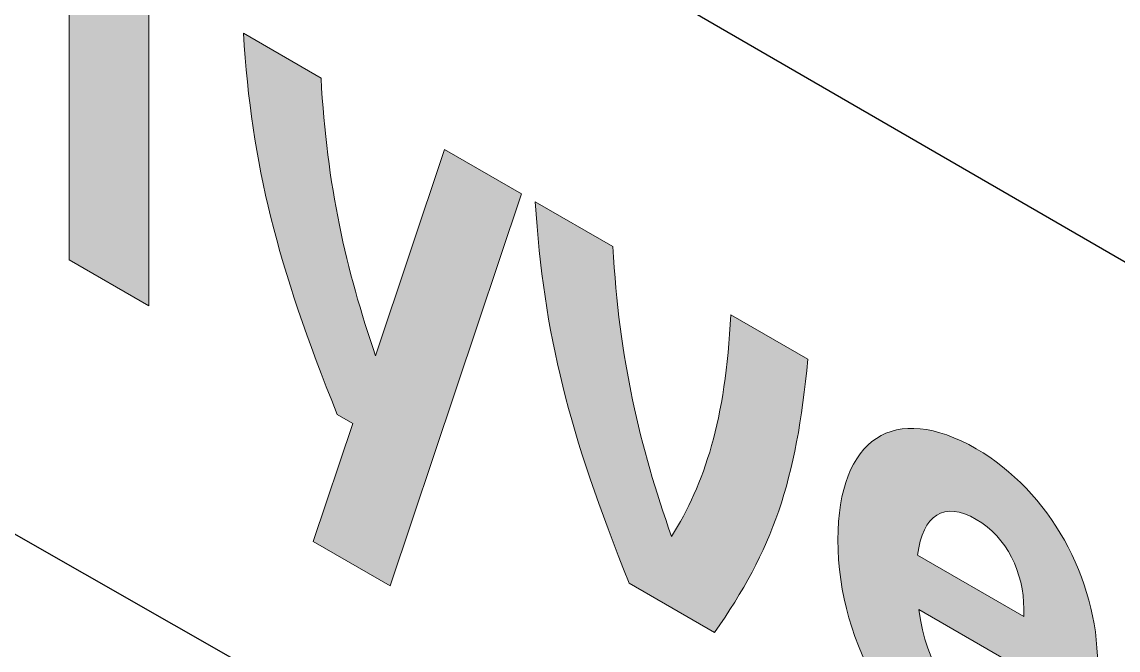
# Model space of a CAD drawing. Extents: x -1140 to 5605, y -816 to 2382.
# Drawn here: x 4351.04 to 4389.55, y 52.85 to 74.91 of the extents above; entities that cross this region are included whole.
import ezdxf

# ---------------------------------------------------------------- set-up
doc = ezdxf.new("R2010")
doc.units = 0
doc.header["$MEASUREMENT"] = 0
for name, color, linetype, lineweight in [('.ATI-HATCH', 7, 'Continuous', 0), ('G-ANNO-TTLB', 7, 'Continuous', 0), ('TYVEK', 7, 'Continuous', 0), ('X-REF - TRACED', 7, 'Continuous', 0)]:
    doc.layers.add(name, color=color, linetype=linetype, lineweight=lineweight)

# ---------------------------------------------------------------- blocks, each defined once
blk = doc.blocks.new('Block_423')
at = {"layer": 'X-REF - TRACED', "true_color": 0x848484, "transparency": 33554687}
h = blk.add_hatch(color=252, dxfattribs=at)
h.dxf.hatch_style = 2
h.paths.add_polyline_path([(4359.15, 78.572), (4349.049, 84.404), (4349.049, 81.66), (4352.697, 79.554), (4352.697, 66.558), (4355.502, 64.939), (4355.502, 77.935), (4359.15, 75.828)])
h = blk.add_hatch(color=252, dxfattribs=at)
h.dxf.hatch_style = 2
edge = h.paths.add_edge_path()
edge.add_spline(control_points=[(4375.941, 64.628), (4375.764, 60.885), (4375.019, 58.707), (4373.862, 56.835), (4372.744, 60.021), (4372.018, 63.048), (4371.802, 67.017), (4371.802, 67.017), (4369.076, 68.591), (4369.076, 68.591), (4369.37, 63.902), (4370.253, 60.492), (4372.371, 55.2), (4372.371, 55.2), (4375.372, 53.467), (4375.372, 53.467), (4377.412, 56.359), (4378.255, 58.773), (4378.648, 63.065), (4378.648, 63.065), (4375.941, 64.628), (4375.941, 64.628)], knot_values=[0, 0, 0, 0, 1, 1, 1, 2, 2, 2, 3, 3, 3, 4, 4, 4, 5, 5, 5, 6, 6, 6, 7, 7, 7, 7], degree=3, periodic=0)
h = blk.add_hatch(color=252, dxfattribs=at)
h.dxf.hatch_style = 2
edge = h.paths.add_edge_path()
edge.add_spline(control_points=[(4386.238, 54.029), (4386.238, 54.029), (4382.508, 56.179), (4382.508, 56.179), (4382.688, 57.609), (4383.428, 58.099), (4384.568, 57.439), (4385.648, 56.819), (4386.238, 55.559), (4386.238, 54.299), (4386.238, 54.299), (4386.238, 54.029), (4386.238, 54.029)], knot_values=[0, 0, 0, 0, 1, 1, 1, 2, 2, 2, 3, 3, 3, 4, 4, 4, 4], degree=3, periodic=0)
edge = h.paths.add_edge_path()
edge.add_spline(control_points=[(4388.828, 52.359), (4388.828, 55.369), (4387.138, 58.429), (4384.568, 59.919), (4381.688, 61.579), (4379.708, 60.299), (4379.708, 56.719), (4379.708, 52.989), (4381.868, 49.449), (4385.018, 47.629), (4386.318, 46.879), (4387.588, 46.459), (4388.458, 46.409), (4388.458, 46.409), (4388.018, 49.159), (4388.018, 49.159), (4387.178, 49.239), (4386.258, 49.519), (4385.298, 50.079), (4383.728, 50.979), (4382.808, 52.319), (4382.548, 54.269), (4382.548, 54.269), (4388.748, 50.689), (4388.748, 50.689), (4388.788, 51.119), (4388.828, 51.679), (4388.828, 52.359)], knot_values=[0, 0, 0, 0, 1, 1, 1, 2, 2, 2, 3, 3, 3, 4, 4, 4, 5, 5, 5, 6, 6, 6, 7, 7, 7, 8, 8, 8, 9, 9, 9, 9], degree=3, periodic=0)
at = {"layer": 'X-REF - TRACED'}
blk.add_lwpolyline([(4359.15, 78.572), (4349.049, 84.404), (4349.049, 81.66), (4352.697, 79.554), (4352.697, 66.558), (4355.502, 64.939), (4355.502, 77.935), (4359.15, 75.828)], close=True, dxfattribs=at)
for points, knots in [([(4375.941, 64.628), (4375.764, 60.885), (4375.019, 58.707), (4373.862, 56.835), (4372.744, 60.021), (4372.018, 63.048), (4371.802, 67.017), (4371.802, 67.017), (4369.076, 68.591), (4369.076, 68.591), (4369.37, 63.902), (4370.253, 60.492), (4372.371, 55.2), (4372.371, 55.2), (4375.372, 53.467), (4375.372, 53.467), (4377.412, 56.359), (4378.255, 58.773), (4378.648, 63.065), (4378.648, 63.065), (4375.941, 64.628), (4375.941, 64.628)], [0, 0, 0, 0, 1, 1, 1, 2, 2, 2, 3, 3, 3, 4, 4, 4, 5, 5, 5, 6, 6, 6, 7, 7, 7, 7]), ([(4388.828, 52.359), (4388.828, 55.369), (4387.138, 58.429), (4384.568, 59.919), (4381.688, 61.579), (4379.708, 60.299), (4379.708, 56.719), (4379.708, 52.989), (4381.868, 49.449), (4385.018, 47.629), (4386.318, 46.879), (4387.588, 46.459), (4388.458, 46.409), (4388.458, 46.409), (4388.018, 49.159), (4388.018, 49.159), (4387.178, 49.239), (4386.258, 49.519), (4385.298, 50.079), (4383.728, 50.979), (4382.808, 52.319), (4382.548, 54.269), (4382.548, 54.269), (4388.748, 50.689), (4388.748, 50.689), (4388.788, 51.119), (4388.828, 51.679), (4388.828, 52.359)], [0, 0, 0, 0, 1, 1, 1, 2, 2, 2, 3, 3, 3, 4, 4, 4, 5, 5, 5, 6, 6, 6, 7, 7, 7, 8, 8, 8, 9, 9, 9, 9]), ([(4386.238, 54.029), (4386.238, 54.029), (4382.508, 56.179), (4382.508, 56.179), (4382.688, 57.609), (4383.428, 58.099), (4384.568, 57.439), (4385.648, 56.819), (4386.238, 55.559), (4386.238, 54.299), (4386.238, 54.299), (4386.238, 54.029), (4386.238, 54.029)], [0, 0, 0, 0, 1, 1, 1, 2, 2, 2, 3, 3, 3, 4, 4, 4, 4])]:
    blk.add_open_spline(points, degree=3, knots=knots, dxfattribs=at)
blk = doc.blocks.new('Block_422')
at = {"layer": 'X-REF - TRACED', "true_color": 0x848484, "transparency": 33554687}
h = blk.add_hatch(color=252, dxfattribs=at)
h.dxf.hatch_style = 2
edge = h.paths.add_edge_path()
edge.add_spline(control_points=[(4365.888, 70.432), (4365.888, 70.432), (4363.46, 63.186), (4363.46, 63.186), (4362.426, 66.216), (4361.754, 69.148), (4361.548, 72.938), (4361.548, 72.938), (4358.822, 74.512), (4358.822, 74.512), (4359.116, 69.823), (4359.999, 66.413), (4362.117, 61.12), (4362.117, 61.12), (4362.662, 60.805), (4362.662, 60.805), (4362.662, 60.805), (4361.273, 56.664), (4361.273, 56.664), (4361.273, 56.664), (4363.98, 55.101), (4363.98, 55.101), (4363.98, 55.101), (4368.595, 68.869), (4368.595, 68.869), (4368.595, 68.869), (4365.888, 70.432), (4365.888, 70.432)], knot_values=[0, 0, 0, 0, 1, 1, 1, 2, 2, 2, 3, 3, 3, 4, 4, 4, 5, 5, 5, 6, 6, 6, 7, 7, 7, 8, 8, 8, 9, 9, 9, 9], degree=3, periodic=0)
at = {"layer": 'X-REF - TRACED'}
blk.add_open_spline([(4365.888, 70.432), (4365.888, 70.432), (4363.46, 63.186), (4363.46, 63.186), (4362.426, 66.216), (4361.754, 69.148), (4361.548, 72.938), (4361.548, 72.938), (4358.822, 74.512), (4358.822, 74.512), (4359.116, 69.823), (4359.999, 66.413), (4362.117, 61.12), (4362.117, 61.12), (4362.662, 60.805), (4362.662, 60.805), (4362.662, 60.805), (4361.273, 56.664), (4361.273, 56.664), (4361.273, 56.664), (4363.98, 55.101), (4363.98, 55.101), (4363.98, 55.101), (4368.595, 68.869), (4368.595, 68.869), (4368.595, 68.869), (4365.888, 70.432), (4365.888, 70.432)], degree=3, knots=[0, 0, 0, 0, 1, 1, 1, 2, 2, 2, 3, 3, 3, 4, 4, 4, 5, 5, 5, 6, 6, 6, 7, 7, 7, 8, 8, 8, 9, 9, 9, 9], dxfattribs=at)
blk.add_blockref('Block_423', (0, 0), dxfattribs=at)
blk = doc.blocks.new('Block_421')
at = {"layer": 'X-REF - TRACED'}
blk.add_blockref('Block_422', (0, 0), dxfattribs=at)
blk = doc.blocks.new('Block_420')
at = {"layer": 'X-REF - TRACED'}
blk.add_blockref('Block_421', (0, 0), dxfattribs=at)
blk = doc.blocks.new('Block_418')
at = {"layer": 'X-REF - TRACED'}
blk.add_blockref('Block_420', (0, 0), dxfattribs=at)

msp = doc.modelspace()

# ---------------------------------------------------------------- hatches: boundary and pattern name
at = {"layer": 'G-ANNO-TTLB', "true_color": 0xff00ff, "transparency": 33554687}
h = msp.add_hatch(color=6, dxfattribs=at)
edge = h.paths.add_edge_path()
edge.add_spline(control_points=[(5285.56, -733.232), (5285.56, -733.232), (2356.042, -733.232), (2356.042, -733.232), (2356.042, -733.232), (2356.042, 1723.768), (2356.042, 1723.768), (2356.042, 1723.768), (5285.56, 1723.768), (5285.56, 1723.768), (5285.56, 1723.768), (5285.56, -733.232), (5285.56, -733.232)], knot_values=[0, 0, 0, 0, 1, 1, 1, 2, 2, 2, 3, 3, 3, 4, 4, 4, 4], degree=3, periodic=0)
edge = h.paths.add_edge_path()
edge.add_spline(control_points=[(2365.042, 1714.768), (2365.042, 1714.768), (2365.042, -724.232), (2365.042, -724.232), (2365.042, -724.232), (5276.56, -724.232), (5276.56, -724.232), (5276.56, -724.232), (5276.56, 1714.768), (5276.56, 1714.768), (5276.56, 1714.768), (2365.042, 1714.768), (2365.042, 1714.768)], knot_values=[0, 0, 0, 0, 1, 1, 1, 2, 2, 2, 3, 3, 3, 4, 4, 4, 4], degree=3, periodic=0)
edge.add_line((2365.042, 1714.768), (2365.042, 1714.768))

# ---------------------------------------------------------------- linework, layer by layer
at = {"layer": '.ATI-HATCH', "color": 4, "lineweight": 25, "true_color": 0x00ffff}
msp.add_line((4422.989, 47.269), (4340.527, 94.972), dxfattribs=at)
at = {"layer": 'G-ANNO-TTLB'}
for points in [[(5285.56, -733.232), (5285.56, -733.232), (2356.042, -733.232), (2356.042, -733.232), (2356.042, -733.232), (2356.042, 1723.768), (2356.042, 1723.768), (2356.042, 1723.768), (5285.56, 1723.768), (5285.56, 1723.768), (5285.56, 1723.768), (5285.56, -733.232), (5285.56, -733.232)], [(2365.042, 1714.768), (2365.042, 1714.768), (2365.042, -724.232), (2365.042, -724.232), (2365.042, -724.232), (5276.56, -724.232), (5276.56, -724.232), (5276.56, -724.232), (5276.56, 1714.768), (5276.56, 1714.768), (5276.56, 1714.768), (2365.042, 1714.768), (2365.042, 1714.768)]]:
    msp.add_open_spline(points, degree=3, knots=[0, 0, 0, 0, 1, 1, 1, 2, 2, 2, 3, 3, 3, 4, 4, 4, 4], dxfattribs=at)
at = {"layer": 'TYVEK', "color": 4, "lineweight": 25, "true_color": 0x00ffff}
msp.add_line((4298.077, 87.037), (4461.939, -6.572), dxfattribs=at)

# ---------------------------------------------------------------- block references
at = {"layer": 'X-REF - TRACED'}
msp.add_blockref('Block_418', (0, 0), dxfattribs=at)

doc.saveas('drawing.dxf')
